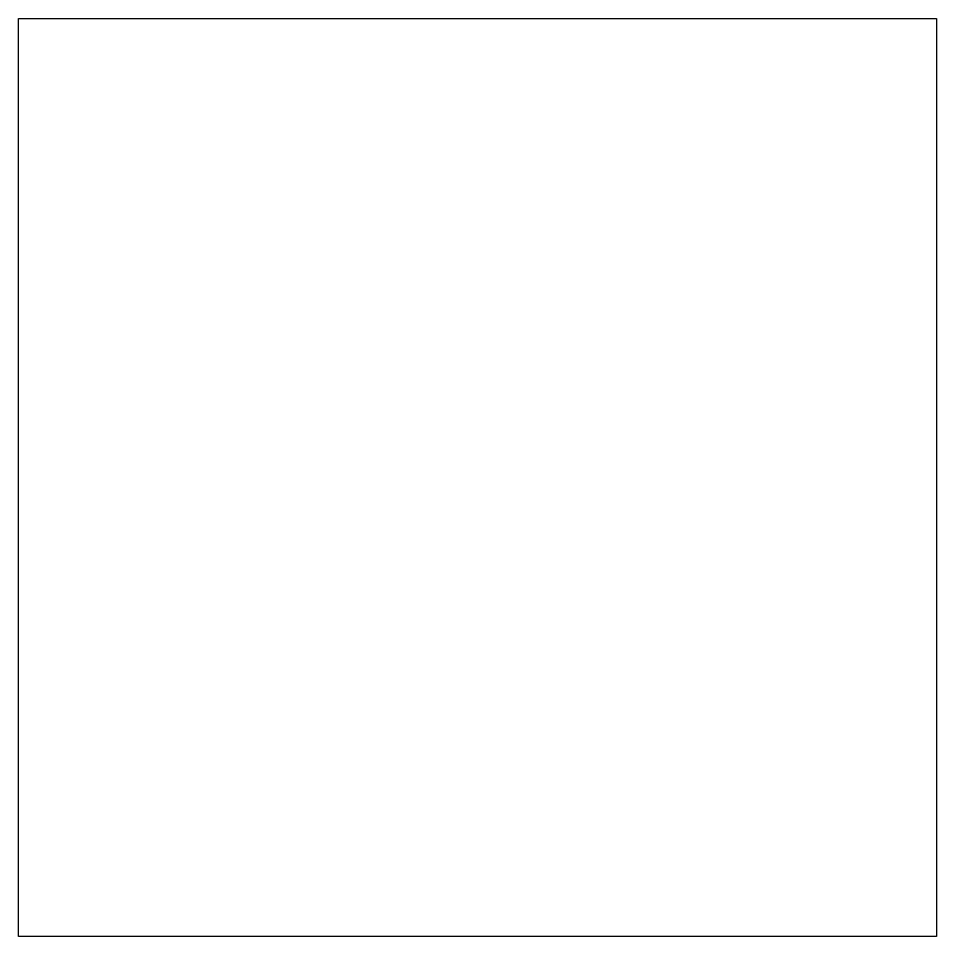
# Model space of a CAD drawing. Header units: millimetres. Extents: x 2233295 to 2254303, y 371942 to 392949.
import ezdxf

# ---------------------------------------------------------------- set-up
doc = ezdxf.new("R2010")
doc.units = ezdxf.units.MM
doc.layers.add('пзз_2022', color=7, linetype='Continuous')
picture_1 = doc.add_image_def('image1.jpg', size_in_pixel=(20000, 20000))

msp = doc.modelspace()

# ---------------------------------------------------------------- pictures from other files: only their frames are drawn
at = {"layer": 'пзз_2022'}
image = msp.add_image(picture_1, insert=(2233297, 371942), size_in_units=(21006, 21006), rotation=0.0041, dxfattribs=at)
image.dxf.flags = 7

doc.saveas('drawing.dxf')
